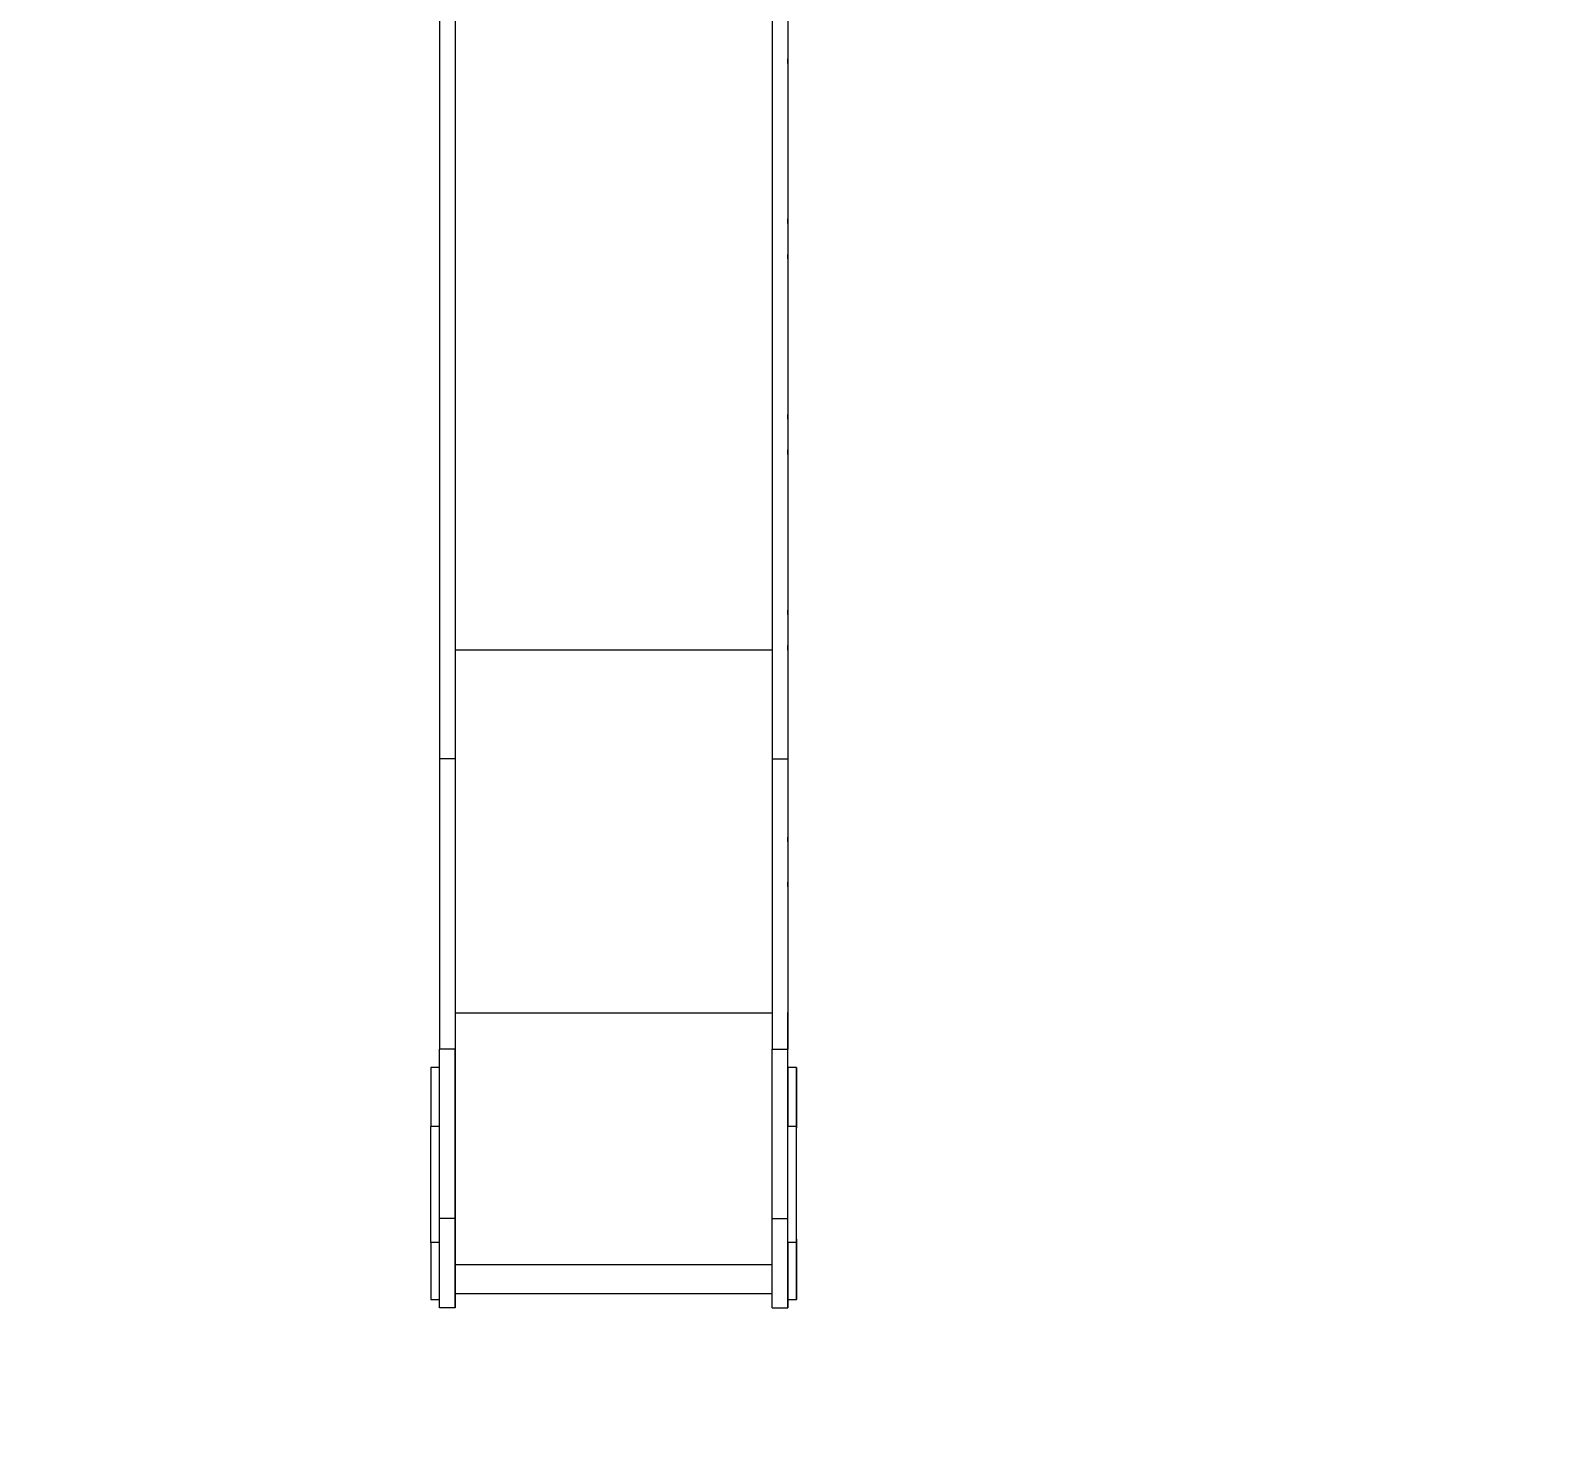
# Model space of a CAD drawing. Header units: millimetres. Extents: x -12977 to 11786, y -11805 to 10558.
# Drawn here: x -2113 to 494, y -2319 to 106 of the extents above; entities that cross this region are included whole.
import ezdxf

# ---------------------------------------------------------------- set-up
doc = ezdxf.new("R2010")
doc.units = ezdxf.units.MM
for name, color, linetype in [('DIKOM_ОБЪЕКТ', 7, 'Continuous'), ('DIKOM_РАЗМЕР_ЗОНА', 7, 'Continuous'), ('DIKOM_РАЗМЕР_ОБЪЕКТА', 7, 'Continuous')]:
    doc.layers.add(name, color=color, linetype=linetype)
doc.styles.add('style1', font='arial.ttf', dxfattribs={"width": 0.8})
doc.dimstyles.new('1-50', dxfattribs={"dimtxt": 300, "dimasz": 200, "dimexe": 100, "dimexo": 0, "dimgap": 100, "dimtad": 1, "dimtxsty": 'style1', "dimcen": 200, "dimclrd": 7, "dimclre": 7, "dimclrt": 7, "dimadec": 1, "dimazin": 2, "dimtfac": 1, "dimtmove": 0, "dimatfit": 2, "dimfxl": 0, "dimlwd": 25, "dimlwe": 18, "dimarcsym": 0})

# ---------------------------------------------------------------- blocks, each defined once
blk = doc.blocks.new('*D9')
at = {"layer": 'Defpoints', "color": 0, "transparency": 16777216}
for p in [(-11007.4, 666.1), (8788, 666.1), (8788, -10518.7)]:
    blk.add_point(p, dxfattribs=at)
at = {"layer": 'DIKOM_РАЗМЕР_ОБЪЕКТА', "color": 7, "lineweight": 18, "transparency": 16777216}
for p, q in [((-11007.4, 666.1), (-11007.4, -10618.7)), ((8788, 666.1), (8788, -10618.7))]:
    blk.add_line(p, q, dxfattribs=at)
at = {"layer": 'DIKOM_РАЗМЕР_ОБЪЕКТА', "color": 7, "lineweight": 25, "transparency": 16777216}
blk.add_line((-10807.4, -10518.7), (8588, -10518.7), dxfattribs=at)
at = {"layer": 'DIKOM_РАЗМЕР_ОБЪЕКТА', "color": 7, "transparency": 16777216}
for points in [[(-10807.4, -10485.3), (-10807.4, -10552), (-11007.4, -10518.7)], [(8588, -10485.3), (8588, -10552), (8788, -10518.7)]]:
    blk.add_solid(points, dxfattribs=at)
at = {"layer": 'DIKOM_РАЗМЕР_ОБЪЕКТА', "color": 7, "transparency": 16777216, "insert": (-1823.6, -10265.5), "char_height": 300, "attachment_point": 5, "style": 'style1'}
blk.add_mtext('19750', dxfattribs=at)
blk = doc.blocks.new('*D12')
at = {"layer": 'Defpoints', "color": 0, "transparency": 16777216}
for p in [(-12976.7, 124.1), (10764.9, 125.7), (10764.9, -11704.7)]:
    blk.add_point(p, dxfattribs=at)
at = {"layer": 'DIKOM_РАЗМЕР_ЗОНА', "color": 7, "lineweight": 18, "transparency": 16777216}
for p, q in [((-12976.7, 124.1), (-12976.7, -11804.7)), ((10764.9, 125.7), (10764.9, -11804.7))]:
    blk.add_line(p, q, dxfattribs=at)
at = {"layer": 'DIKOM_РАЗМЕР_ЗОНА', "color": 7, "lineweight": 25, "transparency": 16777216}
blk.add_line((-12776.7, -11704.7), (10564.9, -11704.7), dxfattribs=at)
at = {"layer": 'DIKOM_РАЗМЕР_ЗОНА', "color": 7, "transparency": 16777216}
for points in [[(-12776.7, -11671.3), (-12776.7, -11738), (-12976.7, -11704.7)], [(10564.9, -11671.3), (10564.9, -11738), (10764.9, -11704.7)]]:
    blk.add_solid(points, dxfattribs=at)
at = {"layer": 'DIKOM_РАЗМЕР_ЗОНА', "color": 7, "transparency": 16777216, "insert": (-1904.6, -11451.4), "char_height": 300, "attachment_point": 5, "style": 'style1'}
blk.add_mtext('23750', dxfattribs=at)

msp = doc.modelspace()

# ---------------------------------------------------------------- linework, layer by layer
at = {"layer": 'DIKOM_ОБЪЕКТ', "color": 7, "linetype": 'Continuous', "lineweight": 15}
for p, q in [((-1381.122, 201.709), (-1381.063, -962.082)), ((-1408.134, 128.898), (-1408.069, -1149.536)), ((-1381.134, 128.898), (-1381.069, -1149.536)), ((-835.134, 128.898), (-835.069, -1149.536)), ((-808.134, 128.899), (-808.069, -1149.536)), ((-808.112, 105.808), (-808.061, -923.511)), ((-835.079, -962.082), (-1381.063, -962.082)), ((-1381.069, -1149.536), (-1408.069, -1149.536)), ((-835.069, -1149.536), (-808.069, -1149.536)), ((-835.059, -1587.398), (-1381.049, -1587.399)), ((-1381.049, -1587.399), (-1381.049, -2021.451)), ((-808.046, -1681.024), (-808.045, -1586.347)), ((-1381.058, -1649.789), (-1408.058, -1649.789)), ((-1408.058, -1941.175), (-1408.058, -1649.789)), ((-1381.058, -1941.175), (-1381.058, -1649.789)), ((-835.058, -1649.789), (-808.058, -1649.789)), ((-835.058, -1941.175), (-835.058, -1649.789)), ((-808.058, -1941.175), (-808.058, -1649.789)), ((-1408.058, -1681.024), (-1423.047, -1681.024)), ((-793.048, -1681.024), (-808.047, -1681.024)), ((-1423.053, -1982.746), (-1423.053, -1782.777)), ((-1408.058, -1782.777), (-1423.053, -1782.777)), ((-793.053, -1782.777), (-808.053, -1782.777)), ((-808.053, -1982.746), (-808.053, -1782.777)), ((-793.053, -1982.746), (-793.053, -1782.777)), ((-793.041, -1979.24), (-793.041, -1779.271)), ((-1381.058, -1941.175), (-1408.058, -1941.175)), ((-835.058, -1941.175), (-808.058, -1941.175)), ((-1408.057, -1982.746), (-1423.053, -1982.746)), ((-793.053, -1982.746), (-808.053, -1982.746)), ((-835.057, -2021.451), (-1381.049, -2021.451)), ((-1423.047, -2080.993), (-1408.052, -2080.993)), ((-1381.045, -2070.575), (-835.054, -2070.575)), ((-808.047, -2080.993), (-793.047, -2080.993)), ((-1381.048, -2095.578), (-1408.048, -2095.579)), ((-1381.048, -2095.578), (-1381.046, -2095.576)), ((-835.048, -2095.579), (-808.048, -2095.578)), ((-808.048, -2095.578), (-808.047, -2095.576))]:
    msp.add_line(p, q, dxfattribs=at)
at = {"layer": 'DIKOM_ОБЪЕКТ', "color": 7, "linetype": 'Continuous', "lineweight": 15, "flags": 128}
for points in [[(-808.113, 48.756), (-808.113, 48.934), (-808.113, 49.451), (-808.113, 50.262), (-808.113, 51.295), (-808.113, 52.457), (-808.113, 53.646), (-808.113, 54.756), (-808.113, 55.688), (-808.113, 56.36), (-808.113, 56.712), (-808.113, 56.712), (-808.113, 56.36), (-808.113, 55.689), (-808.112, 54.756), (-808.113, 53.647), (-808.113, 52.458), (-808.113, 51.295), (-808.113, 50.262), (-808.113, 49.451), (-808.113, 48.934), (-808.113, 48.756)], [(-808.099, -227.001), (-808.099, -226.824), (-808.099, -226.306), (-808.099, -225.496), (-808.099, -224.463), (-808.099, -223.301), (-808.099, -222.112), (-808.099, -221.002), (-808.099, -220.069), (-808.099, -219.398), (-808.099, -219.046), (-808.099, -219.046), (-808.099, -219.397), (-808.099, -220.069), (-808.099, -221.001), (-808.098, -222.111), (-808.099, -223.3), (-808.099, -224.462), (-808.099, -225.495), (-808.099, -226.306), (-808.099, -226.824), (-808.099, -227.001)], [(-808.096, -288.281), (-808.096, -288.103), (-808.096, -287.586), (-808.096, -286.775), (-808.096, -285.743), (-808.096, -284.58), (-808.096, -283.391), (-808.096, -282.281), (-808.096, -281.349), (-808.096, -280.677), (-808.096, -280.326), (-808.096, -280.326), (-808.096, -280.677), (-808.096, -281.348), (-808.096, -282.28), (-808.096, -283.39), (-808.096, -284.579), (-808.096, -285.742), (-808.096, -286.775), (-808.096, -287.586), (-808.095, -288.103), (-808.096, -288.281)], [(-808.082, -564.038), (-808.082, -563.861), (-808.082, -563.344), (-808.082, -562.533), (-808.082, -561.5), (-808.082, -560.338), (-808.082, -559.149), (-808.082, -558.039), (-808.082, -557.107), (-808.082, -556.435), (-808.082, -556.083), (-808.082, -556.083), (-808.082, -556.434), (-808.082, -557.106), (-808.081, -558.038), (-808.082, -559.148), (-808.082, -560.337), (-808.082, -561.499), (-808.082, -562.532), (-808.082, -563.343), (-808.082, -563.861), (-808.082, -564.038)], [(-808.079, -625.318), (-808.079, -625.14), (-808.079, -624.623), (-808.079, -623.812), (-808.079, -622.78), (-808.079, -621.617), (-808.079, -620.428), (-808.079, -619.318), (-808.079, -618.386), (-808.079, -617.714), (-808.079, -617.363), (-808.079, -617.362), (-808.079, -617.714), (-808.079, -618.386), (-808.079, -619.318), (-808.079, -620.427), (-808.079, -621.617), (-808.078, -622.779), (-808.078, -623.812), (-808.079, -624.623), (-808.079, -625.14), (-808.079, -625.318)], [(-808.065, -901.076), (-808.065, -900.898), (-808.065, -900.381), (-808.065, -899.569), (-808.065, -898.537), (-808.065, -897.375), (-808.065, -896.186), (-808.065, -895.076), (-808.065, -894.143), (-808.065, -893.472), (-808.065, -893.12), (-808.065, -893.12), (-808.065, -893.472), (-808.065, -894.143), (-808.065, -895.075), (-808.065, -896.185), (-808.065, -897.374), (-808.065, -898.537), (-808.065, -899.569), (-808.065, -900.38), (-808.065, -900.898), (-808.065, -901.076)], [(-808.061, -923.511), (-808.06, -938.563), (-808.059, -953.84), (-808.058, -969.338), (-808.058, -985.05), (-808.057, -1000.973), (-808.056, -1017.1), (-808.055, -1033.426), (-808.055, -1049.945), (-808.054, -1066.652), (-808.054, -1083.541), (-808.053, -1100.607), (-808.053, -1117.843), (-808.052, -1135.244), (-808.052, -1152.805), (-808.051, -1170.518), (-808.051, -1188.378), (-808.05, -1206.379), (-808.05, -1224.515), (-808.049, -1242.78), (-808.049, -1261.167), (-808.049, -1279.671), (-808.048, -1298.285), (-808.048, -1317.002), (-808.048, -1335.817), (-808.047, -1354.723), (-808.047, -1373.714), (-808.047, -1392.783), (-808.047, -1411.924), (-808.046, -1431.13), (-808.046, -1450.395), (-808.046, -1469.712), (-808.046, -1489.075), (-808.046, -1508.477), (-808.046, -1527.912), (-808.046, -1547.373), (-808.046, -1566.853), (-808.045, -1586.347)], [(-1381.063, -962.082), (-1381.063, -976.679), (-1381.062, -991.501), (-1381.061, -1006.542), (-1381.06, -1021.797), (-1381.06, -1037.261), (-1381.059, -1052.927), (-1381.058, -1068.791), (-1381.058, -1084.846), (-1381.058, -1101.088), (-1381.057, -1117.509), (-1381.056, -1134.105), (-1381.056, -1150.869), (-1381.055, -1167.796), (-1381.055, -1184.878), (-1381.054, -1202.111), (-1381.054, -1219.488), (-1381.054, -1237.002), (-1381.053, -1254.649), (-1381.053, -1272.42), (-1381.052, -1290.31), (-1381.052, -1308.313), (-1381.051, -1326.422), (-1381.051, -1344.63), (-1381.051, -1362.931), (-1381.05, -1381.319), (-1381.05, -1399.787), (-1381.05, -1418.328), (-1381.05, -1436.936), (-1381.05, -1455.604), (-1381.05, -1474.325), (-1381.05, -1493.093), (-1381.05, -1511.901), (-1381.049, -1530.743), (-1381.049, -1549.61), (-1381.049, -1568.498), (-1381.049, -1587.399)], [(-808.062, -962.355), (-808.062, -962.177), (-808.062, -961.66), (-808.062, -960.849), (-808.062, -959.816), (-808.062, -958.654), (-808.062, -957.465), (-808.062, -956.355), (-808.062, -955.423), (-808.062, -954.751), (-808.062, -954.4), (-808.062, -954.4), (-808.062, -954.751), (-808.061, -955.422), (-808.062, -956.355), (-808.062, -957.465), (-808.061, -958.654), (-808.061, -959.816), (-808.062, -960.848), (-808.061, -961.66), (-808.062, -962.177), (-808.062, -962.355)], [(-1408.069, -1149.536), (-1408.069, -1162.686), (-1408.068, -1176.063), (-1408.068, -1189.66), (-1408.067, -1203.473), (-1408.066, -1217.493), (-1408.066, -1231.715), (-1408.065, -1246.133), (-1408.065, -1260.74), (-1408.064, -1275.53), (-1408.064, -1290.494), (-1408.063, -1305.628), (-1408.063, -1320.924), (-1408.062, -1336.375), (-1408.062, -1351.975), (-1408.062, -1367.715), (-1408.061, -1383.589), (-1408.061, -1399.59), (-1408.061, -1415.71), (-1408.06, -1431.943), (-1408.06, -1448.281), (-1408.06, -1464.716), (-1408.059, -1481.242), (-1408.059, -1497.85), (-1408.059, -1514.533), (-1408.059, -1531.283), (-1408.059, -1548.094), (-1408.058, -1564.957), (-1408.059, -1581.864), (-1408.058, -1598.809), (-1408.058, -1615.783), (-1408.058, -1632.779), (-1408.058, -1649.789)], [(-1381.069, -1149.536), (-1381.069, -1162.686), (-1381.068, -1176.063), (-1381.068, -1189.66), (-1381.067, -1203.473), (-1381.066, -1217.493), (-1381.066, -1231.715), (-1381.065, -1246.133), (-1381.065, -1260.74), (-1381.064, -1275.53), (-1381.064, -1290.494), (-1381.063, -1305.628), (-1381.063, -1320.924), (-1381.062, -1336.375), (-1381.062, -1351.974), (-1381.062, -1367.715), (-1381.061, -1383.589), (-1381.061, -1399.59), (-1381.061, -1415.71), (-1381.06, -1431.943), (-1381.06, -1448.281), (-1381.06, -1464.716), (-1381.059, -1481.242), (-1381.059, -1497.85), (-1381.059, -1514.533), (-1381.059, -1531.283), (-1381.059, -1548.094), (-1381.059, -1564.957), (-1381.059, -1581.864), (-1381.058, -1598.809), (-1381.058, -1615.783), (-1381.058, -1632.779), (-1381.058, -1649.789)], [(-835.069, -1149.536), (-835.069, -1162.686), (-835.068, -1176.063), (-835.068, -1189.66), (-835.067, -1203.473), (-835.066, -1217.493), (-835.066, -1231.715), (-835.065, -1246.133), (-835.065, -1260.74), (-835.064, -1275.53), (-835.064, -1290.494), (-835.063, -1305.628), (-835.063, -1320.924), (-835.062, -1336.375), (-835.062, -1351.974), (-835.062, -1367.715), (-835.061, -1383.589), (-835.061, -1399.59), (-835.061, -1415.71), (-835.06, -1431.943), (-835.06, -1448.281), (-835.06, -1464.716), (-835.059, -1481.242), (-835.059, -1497.85), (-835.059, -1514.533), (-835.059, -1531.283), (-835.059, -1548.094), (-835.059, -1564.957), (-835.059, -1581.864), (-835.058, -1598.809), (-835.058, -1615.783), (-835.058, -1632.779), (-835.058, -1649.789)], [(-808.069, -1149.536), (-808.069, -1162.686), (-808.068, -1176.063), (-808.068, -1189.66), (-808.067, -1203.473), (-808.066, -1217.493), (-808.066, -1231.715), (-808.065, -1246.133), (-808.065, -1260.74), (-808.064, -1275.53), (-808.064, -1290.494), (-808.063, -1305.628), (-808.063, -1320.924), (-808.062, -1336.375), (-808.062, -1351.974), (-808.062, -1367.715), (-808.061, -1383.589), (-808.061, -1399.59), (-808.061, -1415.71), (-808.06, -1431.943), (-808.06, -1448.281), (-808.06, -1464.716), (-808.059, -1481.242), (-808.059, -1497.85), (-808.059, -1514.533), (-808.059, -1531.283), (-808.059, -1548.094), (-808.059, -1564.957), (-808.059, -1581.864), (-808.058, -1598.809), (-808.058, -1615.783), (-808.059, -1632.779), (-808.058, -1649.789)], [(-808.05, -1292.456), (-808.05, -1292.278), (-808.05, -1291.761), (-808.05, -1290.95), (-808.05, -1289.917), (-808.051, -1288.755), (-808.051, -1287.566), (-808.051, -1286.456), (-808.05, -1285.524), (-808.05, -1284.852), (-808.05, -1284.5), (-808.05, -1284.5), (-808.05, -1284.852), (-808.05, -1285.523), (-808.05, -1286.455), (-808.05, -1287.565), (-808.05, -1288.754), (-808.05, -1289.917), (-808.05, -1290.949), (-808.05, -1291.76), (-808.05, -1292.278), (-808.05, -1292.456)], [(-808.049, -1369.728), (-808.049, -1369.55), (-808.049, -1369.033), (-808.049, -1368.222), (-808.049, -1367.19), (-808.049, -1366.027), (-808.049, -1364.838), (-808.049, -1363.728), (-808.049, -1362.796), (-808.049, -1362.124), (-808.049, -1361.773), (-808.049, -1361.773), (-808.049, -1362.124), (-808.049, -1362.795), (-808.049, -1363.728), (-808.049, -1364.838), (-808.049, -1366.026), (-808.049, -1367.189), (-808.049, -1368.222), (-808.049, -1369.033), (-808.049, -1369.55), (-808.049, -1369.728)], [(-1423.047, -1681.024), (-1423.048, -1681.135), (-1423.048, -1681.59), (-1423.049, -1682.394), (-1423.049, -1683.544), (-1423.049, -1685.037), (-1423.05, -1686.867), (-1423.05, -1689.028), (-1423.05, -1691.512), (-1423.051, -1694.31), (-1423.051, -1697.413), (-1423.051, -1700.809), (-1423.051, -1704.488), (-1423.051, -1708.435), (-1423.052, -1712.638), (-1423.052, -1717.08), (-1423.052, -1721.747), (-1423.052, -1726.622), (-1423.052, -1731.688), (-1423.053, -1736.927), (-1423.053, -1742.322), (-1423.053, -1747.852), (-1423.053, -1753.499), (-1423.053, -1759.243), (-1423.054, -1765.063), (-1423.053, -1770.939), (-1423.053, -1776.851), (-1423.053, -1782.777)], [(-808.047, -1681.024), (-808.048, -1681.135), (-808.048, -1681.59), (-808.049, -1682.394), (-808.049, -1683.544), (-808.049, -1685.037), (-808.05, -1686.867), (-808.05, -1689.028), (-808.05, -1691.512), (-808.05, -1694.31), (-808.051, -1697.413), (-808.051, -1700.81), (-808.051, -1704.488), (-808.052, -1708.435), (-808.052, -1712.637), (-808.052, -1717.08), (-808.052, -1721.747), (-808.053, -1726.622), (-808.052, -1731.688), (-808.053, -1736.928), (-808.053, -1742.322), (-808.053, -1747.852), (-808.053, -1753.499), (-808.053, -1759.243), (-808.054, -1765.063), (-808.053, -1770.939), (-808.053, -1776.851), (-808.053, -1782.777)], [(-793.041, -1779.271), (-793.041, -1773.35), (-793.042, -1767.457), (-793.041, -1761.612), (-793.042, -1755.835), (-793.041, -1750.146), (-793.042, -1744.565), (-793.042, -1739.113), (-793.042, -1733.808), (-793.042, -1728.669), (-793.042, -1723.714), (-793.042, -1718.96), (-793.043, -1714.424), (-793.043, -1710.122), (-793.043, -1706.068), (-793.044, -1702.279), (-793.044, -1698.765), (-793.044, -1695.541), (-793.045, -1692.617), (-793.045, -1690.004), (-793.045, -1687.71), (-793.046, -1685.744), (-793.046, -1684.113), (-793.046, -1682.822), (-793.046, -1681.876), (-793.047, -1681.278), (-793.047, -1681.031), (-793.047, -1681.135), (-793.048, -1681.59), (-793.048, -1682.394), (-793.049, -1683.544), (-793.049, -1685.037), (-793.049, -1686.867), (-793.05, -1689.028), (-793.05, -1691.512), (-793.05, -1694.31), (-793.051, -1697.413), (-793.051, -1700.81), (-793.051, -1704.488), (-793.051, -1708.435), (-793.052, -1712.637), (-793.052, -1717.08), (-793.052, -1721.747), (-793.053, -1726.622), (-793.053, -1731.688), (-793.053, -1736.928), (-793.053, -1742.322), (-793.053, -1747.853), (-793.053, -1753.499), (-793.053, -1759.243), (-793.053, -1765.063), (-793.053, -1770.939), (-793.054, -1776.851), (-793.053, -1782.777)], [(-793.048, -1777.024), (-793.048, -1777.223), (-793.048, -1777.759), (-793.048, -1778.585), (-793.048, -1779.628), (-793.047, -1780.795), (-793.048, -1781.982), (-793.048, -1783.084), (-793.048, -1784.003), (-793.048, -1784.658), (-793.047, -1784.989), (-793.047, -1784.968), (-793.047, -1784.597), (-793.047, -1783.908), (-793.047, -1782.963), (-793.047, -1781.845), (-793.047, -1780.655), (-793.047, -1779.497), (-793.047, -1778.475), (-793.047, -1777.68), (-793.047, -1777.181), (-793.048, -1777.024)], [(-1408.048, -2095.579), (-1408.049, -2095.395), (-1408.049, -2094.843), (-1408.05, -2093.924), (-1408.05, -2092.641), (-1408.051, -2090.996), (-1408.051, -2088.993), (-1408.051, -2086.637), (-1408.052, -2083.933), (-1408.052, -2080.887), (-1408.053, -2077.506), (-1408.053, -2073.798), (-1408.054, -2069.773), (-1408.054, -2065.438), (-1408.054, -2060.804), (-1408.055, -2055.881), (-1408.055, -2050.682), (-1408.055, -2045.217), (-1408.056, -2039.5), (-1408.056, -2033.543), (-1408.056, -2027.361), (-1408.056, -2020.968), (-1408.057, -2014.377), (-1408.057, -2007.606), (-1408.057, -2000.668), (-1408.057, -1993.581), (-1408.057, -1986.359), (-1408.058, -1979.021), (-1408.058, -1971.583), (-1408.058, -1964.062), (-1408.058, -1956.475), (-1408.058, -1948.84), (-1408.058, -1941.175)], [(-1381.048, -2095.578), (-1381.049, -2095.395), (-1381.049, -2094.843), (-1381.05, -2093.925), (-1381.05, -2092.641), (-1381.05, -2090.996), (-1381.051, -2088.993), (-1381.052, -2086.637), (-1381.052, -2083.933), (-1381.052, -2080.886), (-1381.053, -2077.506), (-1381.053, -2073.799), (-1381.054, -2069.773), (-1381.054, -2065.438), (-1381.054, -2060.804), (-1381.054, -2055.881), (-1381.055, -2050.682), (-1381.056, -2045.217), (-1381.056, -2039.5), (-1381.056, -2033.543), (-1381.056, -2027.361), (-1381.056, -2020.967), (-1381.057, -2014.377), (-1381.057, -2007.606), (-1381.057, -2000.668), (-1381.057, -1993.58), (-1381.057, -1986.359), (-1381.057, -1979.021), (-1381.058, -1971.583), (-1381.058, -1964.062), (-1381.058, -1956.475), (-1381.058, -1948.84), (-1381.058, -1941.175)], [(-835.048, -2095.579), (-835.049, -2095.395), (-835.049, -2094.843), (-835.05, -2093.924), (-835.05, -2092.641), (-835.051, -2090.996), (-835.051, -2088.993), (-835.051, -2086.637), (-835.052, -2083.932), (-835.052, -2080.887), (-835.053, -2077.506), (-835.053, -2073.798), (-835.054, -2069.773), (-835.054, -2065.438), (-835.054, -2060.803), (-835.055, -2055.881), (-835.055, -2050.682), (-835.055, -2045.217), (-835.056, -2039.5), (-835.056, -2033.543), (-835.056, -2027.361), (-835.056, -2020.968), (-835.057, -2014.377), (-835.057, -2007.605), (-835.057, -2000.668), (-835.057, -1993.581), (-835.057, -1986.359), (-835.058, -1979.021), (-835.058, -1971.583), (-835.058, -1964.062), (-835.058, -1956.475), (-835.058, -1948.84), (-835.058, -1941.175)], [(-808.048, -2095.578), (-808.049, -2095.395), (-808.049, -2094.843), (-808.05, -2093.925), (-808.05, -2092.641), (-808.05, -2090.996), (-808.051, -2088.993), (-808.051, -2086.637), (-808.052, -2083.933), (-808.052, -2080.886), (-808.053, -2077.506), (-808.053, -2073.799), (-808.053, -2069.772), (-808.054, -2065.438), (-808.054, -2060.804), (-808.055, -2055.881), (-808.055, -2050.682), (-808.055, -2045.217), (-808.056, -2039.5), (-808.056, -2033.543), (-808.056, -2027.361), (-808.056, -2020.967), (-808.057, -2014.377), (-808.057, -2007.606), (-808.057, -2000.668), (-808.057, -1993.58), (-808.057, -1986.359), (-808.058, -1979.021), (-808.058, -1971.583), (-808.058, -1964.062), (-808.058, -1956.475), (-808.058, -1948.841), (-808.058, -1941.175)], [(-793.053, -1982.746), (-793.053, -1988.666), (-793.053, -1994.559), (-793.053, -2000.405), (-793.053, -2006.182), (-793.053, -2011.871), (-793.053, -2017.451), (-793.053, -2022.904), (-793.052, -2028.209), (-793.052, -2033.348), (-793.052, -2038.303), (-793.052, -2043.057), (-793.052, -2047.593), (-793.051, -2051.895), (-793.051, -2055.948), (-793.051, -2059.738), (-793.05, -2063.251), (-793.05, -2066.475), (-793.05, -2069.4), (-793.05, -2072.013), (-793.049, -2074.307), (-793.049, -2076.273), (-793.049, -2077.904), (-793.048, -2079.195), (-793.048, -2080.141), (-793.048, -2080.739), (-793.047, -2080.986), (-793.047, -2080.882), (-793.047, -2080.427), (-793.046, -2079.623), (-793.046, -2078.473), (-793.046, -2076.98), (-793.045, -2075.15), (-793.045, -2072.989), (-793.045, -2070.505), (-793.044, -2067.707), (-793.044, -2064.604), (-793.044, -2061.207), (-793.043, -2057.529), (-793.043, -2053.582), (-793.043, -2049.38), (-793.043, -2044.937), (-793.042, -2040.27), (-793.042, -2035.395), (-793.042, -2030.329), (-793.042, -2025.089), (-793.042, -2019.695), (-793.041, -2014.164), (-793.041, -2008.517), (-793.041, -2002.774), (-793.041, -1996.954), (-793.041, -1991.078), (-793.041, -1985.166), (-793.041, -1979.24)], [(-793.047, -1976.994), (-793.047, -1977.192), (-793.047, -1977.728), (-793.047, -1978.554), (-793.048, -1979.597), (-793.047, -1980.764), (-793.047, -1981.952), (-793.047, -1983.054), (-793.047, -1983.972), (-793.048, -1984.627), (-793.047, -1984.958), (-793.047, -1984.937), (-793.047, -1984.566), (-793.047, -1983.877), (-793.047, -1982.932), (-793.047, -1981.815), (-793.047, -1980.624), (-793.047, -1979.466), (-793.047, -1978.445), (-793.047, -1977.649), (-793.047, -1977.151), (-793.047, -1976.994)], [(-1423.053, -1982.746), (-1423.053, -1988.666), (-1423.053, -1994.559), (-1423.053, -2000.405), (-1423.053, -2006.182), (-1423.053, -2011.871), (-1423.053, -2017.452), (-1423.053, -2022.904), (-1423.053, -2028.209), (-1423.052, -2033.348), (-1423.052, -2038.303), (-1423.052, -2043.057), (-1423.052, -2047.593), (-1423.052, -2051.895), (-1423.051, -2055.949), (-1423.051, -2059.738), (-1423.05, -2063.252), (-1423.05, -2066.475), (-1423.05, -2069.399), (-1423.05, -2072.013), (-1423.049, -2074.307), (-1423.049, -2076.273), (-1423.049, -2077.904), (-1423.048, -2079.195), (-1423.048, -2080.141), (-1423.048, -2080.738), (-1423.047, -2080.986), (-1423.047, -2080.993)], [(-808.053, -1982.746), (-808.053, -1988.666), (-808.053, -1994.559), (-808.053, -2000.405), (-808.053, -2006.182), (-808.053, -2011.871), (-808.053, -2017.452), (-808.053, -2022.904), (-808.053, -2028.209), (-808.052, -2033.348), (-808.052, -2038.303), (-808.052, -2043.057), (-808.052, -2047.593), (-808.051, -2051.895), (-808.051, -2055.949), (-808.051, -2059.738), (-808.051, -2063.252), (-808.05, -2066.476), (-808.05, -2069.399), (-808.05, -2072.013), (-808.049, -2074.307), (-808.049, -2076.273), (-808.048, -2077.904), (-808.048, -2079.195), (-808.048, -2080.141), (-808.047, -2080.738), (-808.047, -2080.986), (-808.047, -2080.993)], [(-1381.049, -2021.451), (-1381.049, -2025.665), (-1381.049, -2029.841), (-1381.049, -2033.952), (-1381.048, -2037.967), (-1381.048, -2041.859), (-1381.049, -2045.599), (-1381.048, -2049.16), (-1381.048, -2052.518), (-1381.048, -2055.648), (-1381.048, -2058.529), (-1381.047, -2061.139), (-1381.047, -2063.46), (-1381.047, -2065.475), (-1381.047, -2067.17), (-1381.046, -2068.534), (-1381.047, -2069.556), (-1381.046, -2070.228), (-1381.046, -2070.547), (-1381.045, -2070.575)], [(-1381.043, -2070.575), (-1381.043, -2074.35), (-1381.044, -2077.907), (-1381.044, -2081.171), (-1381.044, -2084.128), (-1381.044, -2086.766), (-1381.044, -2089.075), (-1381.045, -2091.044), (-1381.045, -2092.666), (-1381.045, -2093.935), (-1381.046, -2094.845), (-1381.046, -2095.393), (-1381.046, -2095.576)], [(-808.044, -2080.993), (-808.044, -2081.171), (-808.044, -2084.128), (-808.044, -2086.766), (-808.045, -2089.074), (-808.045, -2091.044), (-808.045, -2092.666), (-808.046, -2093.935), (-808.046, -2094.845), (-808.046, -2095.393), (-808.047, -2095.576)]]:
    msp.add_lwpolyline(points, dxfattribs=at)

# ---------------------------------------------------------------- dimensions: what is measured, and where the dimension line sits
at = {"layer": 'DIKOM_РАЗМЕР_ЗОНА'}
dim = msp.add_linear_dim(base=(10764.904, -11704.658), p1=(-12976.695, 124.079), p2=(10764.904, 125.672), text='23750', dimstyle='1-50', dxfattribs=at)
dim.commit()
dim.dimension.update_dxf_attribs({"geometry": '*D12', "text_midpoint": (-1904.628, -11704.658), "dimtype": 160})
at = {"layer": 'DIKOM_РАЗМЕР_ОБЪЕКТА'}
dim = msp.add_linear_dim(base=(8787.993, -10518.658), p1=(-11007.417, 666.079), p2=(8787.993, 666.082), text='19750', dimstyle='1-50', dxfattribs=at)
dim.commit()
dim.dimension.update_dxf_attribs({"geometry": '*D9', "text_midpoint": (-1823.628, -10518.658), "dimtype": 160})

doc.saveas('drawing.dxf')
